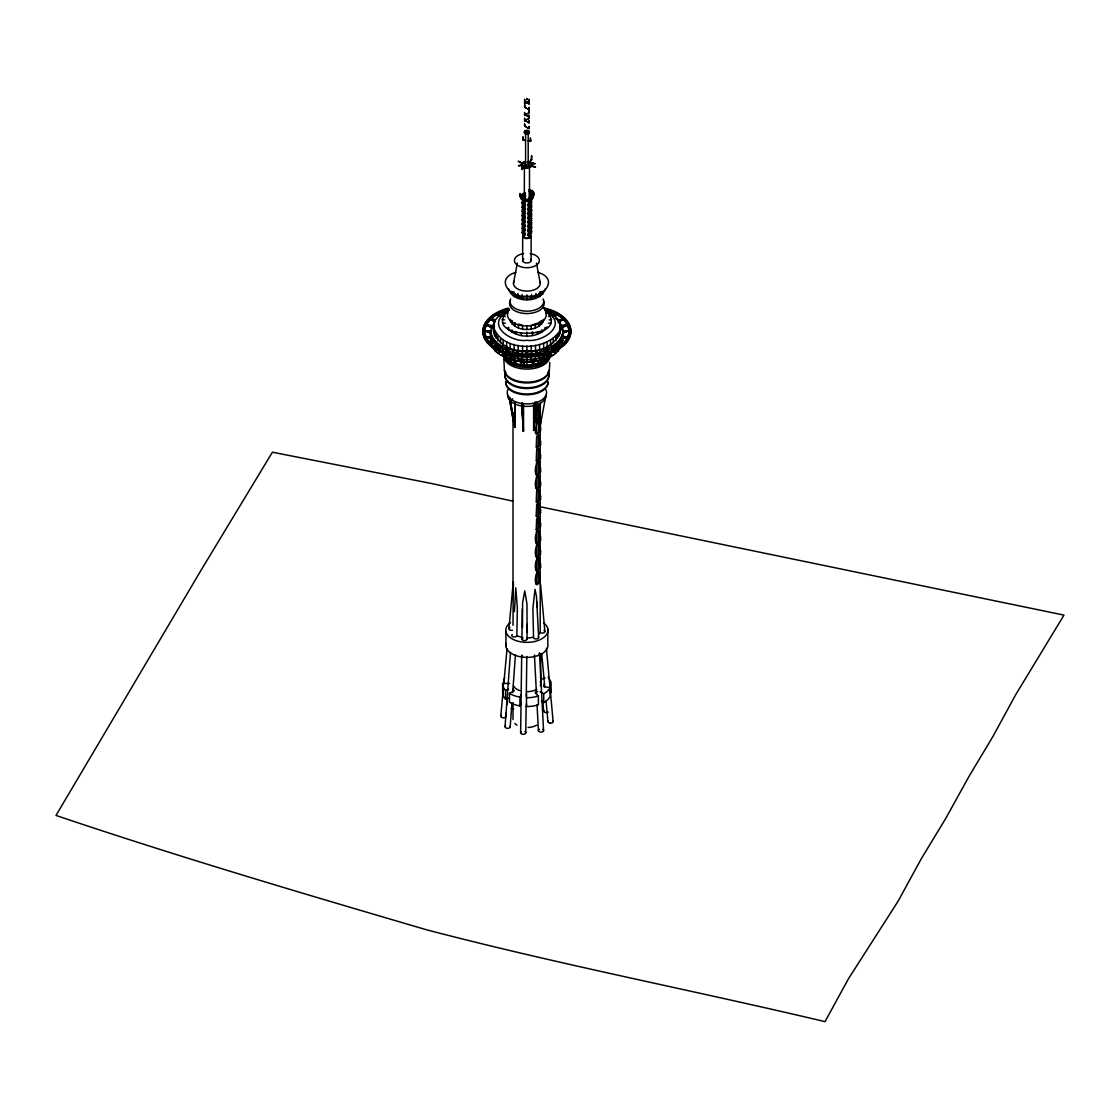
<?xml version="1.0" encoding="UTF-8"?>
<svg xmlns="http://www.w3.org/2000/svg" width="1120" height="1120" viewBox="0 0 1120 1120"><rect width="100%" height="100%" fill="white"/><g stroke="black" fill="none" stroke-linecap="round" stroke-linejoin="round"><path stroke-width="1.5" d="M514.416 611.702L515.76 587.762L517.356 607.866L516.852 635.712L522.984 637.868M513.002 625.324L513.282 581.812L513.464 586.544M527.058 638.918L526.988 604.114L524.776 590.898L522.578 602.882L522.48 627.676M520.632 732.858L521.696 655.074M521.92 639.24L522.326 608.846M525.77 732.634L526.12 706.678M526.274 696.29L526.82 656.474M537.67 691.446L535.136 692.51L538.384 695.996L538.384 704.816A22.372 12.922 0 0 1 526.428 706.51L526.554 693.714M526.428 706.51L526.512 703.864M526.988 631.918L527.254 624.386M549.794 362.46L549.402 369.166A22.512 12.992 0 0 1 526.89 382.158A22.512 12.992 0 0 1 504.378 369.166L503.846 359.1M505.064 726.53L510.482 652.498M510.174 727.09L511.938 702.954M512.694 692.608L515.466 654.668M500.794 716.016L503.37 688.38M503.846 683.2L507.066 648.648M508.928 628.572L513.282 581.812M505.918 716.576L506.24 713.132M507.038 704.494L507.36 701.05M536.914 402.304L533.624 430.374L536.914 402.304A19.236 11.102 0 0 0 545.804 395.612L545.93 395.36A19.236 11.102 0 0 0 545.888 389.606M536.718 402.388L533.834 430.332L533.834 404.628M531.202 159.852L531.664 155.61L531.664 159.964L529.34 162.274A4.914 2.842 0 0 0 528.164 161.994M490.882 331.1L491.19 336.182C485.954 329.084 502.236 319.186 491.092 318.794L490.518 319.354L494.214 322M562.856 333.312L568.554 330.778L562.856 330.778L562.59 336.182C563.892 329.392 561.358 322.322 555.45 318.444M533.022 361.9L532.42 365.344L532.238 361.802M505.414 357.084C511.56 365.344 523.362 366.38 532.882 365.302L533.484 361.872L542.57 359.1L541.226 362.754L546.658 359.282L548.282 356.37M533.904 361.774L533.302 365.204L533.134 361.662M490.994 337.75L490.378 340.48L491.61 345.94L495.264 351.022L498.666 349.888L495.698 343.854L498.316 346.122L501.046 351.932C517.678 362.67 548.142 363.65 558.068 343.854L548.814 349.958L536.2 353.542L535.318 358.652L536.34 360.85L526.89 361.564L517.44 360.85L518.448 358.652L517.566 351.176C507.164 349.398 494.578 344.932 491.19 333.816M540.33 403.06L540.218 425.586L545.93 395.36A18.704 10.808 0 0 1 545.412 398.076L545.3 398.328A18.704 10.808 0 0 1 536.648 404.838L536.242 404.978A18.704 10.808 0 0 1 522.158 406.042L521.71 405.972A18.704 10.808 0 0 1 510.44 400.988L510.216 400.75A18.704 10.808 0 0 1 507.738 395.346M511.532 291.396C515.522 297.78 524.16 298.69 530.992 297.878L531.636 294.518M513.478 283.346L517.3 263.144M525.588 132.636L526.89 131.894L528.192 132.636L528.192 165.298L526.89 166.054L525.588 165.298L525.588 132.636L526.89 133.392L528.192 132.636M544.81 310.436C577.64 322.518 553.098 354.494 526.89 350.434C500.654 354.494 476.126 322.504 508.984 310.422M493.388 331.1L494.536 326.088M544.39 309.358C578.06 341.18 475.72 341.18 509.376 309.358M507.878 389.606L507.85 389.732A19.236 11.102 0 0 0 509.754 398.104L515.004 427.49L515.004 401.8M522.634 359.128L522.158 361.2L522.186 351.708L517.566 351.176M509.25 397.712L513.436 421.442L509.376 397.446M545.216 289.016C540.918 303.52 512.848 303.52 508.55 289.016M509.964 319.48C513.926 332.864 539.84 332.864 543.816 319.48M559.244 336.098L560.378 326.662M495.264 351.022C511.77 366.954 562.24 367.136 562.772 337.75M521.71 405.972L522.396 403.116M522.158 406.042L522.844 403.172M539.35 357.854L540.736 359.786L539.182 358.554L540.666 350.308C549.584 348.04 559.846 343.42 562.59 333.816M544.25 683.872L543.522 686.56L550.088 687.694L550.088 696.528A22.372 12.922 0 0 1 543.718 702.59L541.324 701.162M523.656 361.97L523.558 365.512L523.194 362.096M524.44 360.444L524.342 365.568L523.978 362.152M543.172 356.776L545.146 358.736L542.948 357.49L544.894 351.47M559.188 342.944L556.99 347.676L561.666 338.842L558.348 345.352L562.156 345.94M530.992 297.878L534.828 296.968L536.06 293.468M541.954 359.366L540.596 363.02L540.19 359.548M546.714 355.404L548.926 357.07L546.434 356.132L548.814 347.592M547.484 355.6L549.598 354.536L552.356 348.166L552.356 345.8M486.794 324.562L491.988 327.936L486.5 325.192L492.282 325.402M534.828 296.968L538.118 295.512L539.28 293.02M515.55 354.242L517.034 351.078L517.034 352.968L515.55 354.242L518.126 353.136L518.126 351.246L516.656 354.424M561.484 338.674L567.28 337.008L561.484 338.674L561.484 336.784L566.986 337.638M561.526 336.266L562.898 333.466M548.45 356.118L546.518 358.624M559.86 341.586L561.232 338.884M512.526 689.178L514.374 690.634L509.418 693.392L509.418 702.226A22.358 12.908 0 0 0 519.932 705.908L519.932 697.088L521.248 694.554M519.932 705.908L521.248 703.388M546.784 312.802L548.212 310.436L547.232 310.1M504.714 677.964L503.692 679.658L503.692 684.082M542.234 291.396L538.118 295.512M514.416 357.854L513.03 359.786L514.598 358.554L513.1 350.308M507.276 327.936C516.726 339.066 538.468 338.982 547.19 326.956M493.388 326.662C501.494 352.184 545.09 351.96 559.244 331.66M548.548 356.846L543.256 361.844L532.882 365.302M538.916 634.2L540.302 632.268M522.144 299.25L523.096 298.144M554.75 316.442L556.78 314.342L553.28 315.406M522.116 168.938L526.232 164.822L522.116 169.512L522.116 164.038L522.34 168.714M531.664 159.39L529.34 162.274L531.636 163.996L535.29 163.632L531.636 163.436A4.914 2.842 0 0 1 529.886 166.418A4.914 2.842 0 0 1 524.426 166.628L522.13 164.906L518.49 165.83L522.13 165.466A4.914 2.842 0 0 1 525.616 161.994M532.476 197.092L532.336 193.116L532.476 197.092A5.782 3.346 0 0 1 530.404 200.62A5.782 3.346 0 0 1 523.992 200.858L523.992 197.078L525.588 195.482L523.992 197.456M523.992 198.394L525.588 196.812L523.992 198.772M506.548 352.1L509.39 349.244L509.39 351.134L505.568 351.764L508.41 348.922M546.308 312.326L548.212 310.436M510.594 356.776L508.634 358.736L510.832 357.49L508.886 351.47L498.316 346.122L498.316 343.756M516.082 360.57L515.732 364.07L514.584 360.5M558.32 341.194L563.248 342.846L557.76 341.768L557.76 343.658L558.32 343.084M510.44 400.988L512.722 398.818M524.188 205.982C526.008 202.286 521.444 198.912 522.788 204.932L524.468 205.758L524.468 202.286M524.188 210.224C526.008 206.528 521.444 203.154 522.788 209.16L524.468 210L524.468 206.514M524.188 214.452C526.008 210.77 521.444 207.396 522.788 213.402L524.468 214.242L524.468 210.756M524.188 218.694C526.008 214.998 521.444 211.638 522.788 217.644L524.468 218.484L524.468 214.998M524.188 222.936C526.008 219.24 521.444 215.88 522.788 221.886L524.468 222.726L524.468 219.24M524.188 227.178C526.008 223.482 521.444 220.122 522.788 226.128L524.468 226.968L524.468 223.482M524.188 231.42C526.008 227.724 521.444 224.35 522.788 230.37L524.468 231.21L524.468 227.724M524.188 235.662C526.008 231.966 521.444 228.592 522.788 234.612L524.468 235.452L524.468 231.966M506.73 312.186C485.016 325.136 511.518 342.832 526.89 340.284C542.248 342.832 568.764 325.136 547.05 312.186M515.886 272.342C493.668 278.992 510.944 298.886 526.89 296.058C542.822 298.886 560.112 278.992 537.894 272.342M504.854 357.07L507.052 355.404L504.966 347.592M536.242 406.658C542.346 402.108 533.666 410.802 536.242 403.2M536.242 420.322L538.916 418.866L536.242 420.322L536.242 408.926L538.454 407.26L538.916 432.53C528.71 441.224 543.564 400.764 538.454 432.32L536.242 433.986M536.704 434.182L536.704 409.122L538.916 407.456M536.704 447.86L536.704 436.464L538.916 434.798L538.454 445.998L536.704 447.86L538.916 446.208L538.916 434.798M536.704 461.538L536.704 450.142L538.916 448.476L538.454 459.676L536.704 461.538L538.916 459.872L538.916 448.476M536.242 463.61L538.916 462.154L538.916 473.55C534.044 480.424 534.254 462.084 538.916 462.154M536.242 475.006L538.454 473.354L538.454 461.958M536.242 477.288L538.916 475.832L538.916 487.228C534.044 494.102 534.254 475.762 538.916 475.832M536.242 488.684L538.454 487.032L538.454 475.622M536.704 502.572L536.704 491.162L538.916 489.51L538.454 500.696L536.704 502.572L538.916 500.906L538.916 489.51M536.704 516.236L536.704 504.84L538.454 502.978L538.454 514.374L536.242 516.04L538.916 514.584L538.916 503.188M536.704 529.914L536.704 518.518L538.454 516.656L538.454 528.052L536.242 529.718L538.916 528.262L538.916 516.866M536.242 531.986L538.916 530.53L538.916 541.926C534.044 548.8 534.254 530.474 538.916 530.53M536.242 543.382L538.454 541.73L538.454 530.334M536.242 545.664L538.916 544.208L538.916 555.604C534.044 562.478 534.254 544.138 538.916 544.208M536.242 557.06L538.454 555.408L538.454 544.012M538.916 557.886C534.254 557.816 534.044 576.156 538.916 569.282L538.454 557.69L538.454 569.086L536.242 570.738M538.916 571.564C534.254 571.494 534.044 589.834 538.916 582.96L538.454 571.354L538.454 582.75L536.242 584.416M558.992 321.44L562.688 318.794L563.248 319.354L558.32 322.882L558.32 320.992L563.248 319.354M524.622 103.698L526.428 102.662M529.144 101.094L527.352 102.13L529.144 104.076L529.144 101.808L528.99 103.614M527.352 102.508L529.144 101.472L529.144 99.204L528.99 101.192M524.622 115.038L526.428 114.002L524.622 115.416L524.622 112.434L524.79 114.954M529.144 112.434L527.352 113.848L529.144 112.812L529.144 110.544L528.99 112.532M524.622 120.708L526.428 119.672L524.622 121.086L524.622 118.104L524.79 120.624M529.144 118.104L527.352 119.518L529.144 118.482L528.99 114.954L528.99 118.202M499.044 316.428L497.028 314.328L497.826 313.866L501.844 316.176M497.826 348.334L501.844 346.01L501.844 347.9L497.028 347.872L501.046 345.548M501.06 355.39L503.846 353.78L501.424 345.8M552.72 345.548L556.752 347.872L555.94 348.334L551.922 346.01L551.922 347.9L552.72 347.438M552.72 316.652L556.78 314.342M546.168 313.418L548.338 312.326M561.484 327.292L567.28 325.192L561.778 327.936L561.778 326.046L567.28 325.192M517.72 298.186L519.554 297.304M530.236 235.606A3.472 2.002 0 0 1 528.626 237.86A3.472 2.002 0 0 1 524.426 237.552L524.986 199.136L523.88 198.968A3.472 2.002 0 0 1 524.426 196.546M529.34 197.204L529.9 196.966A3.472 2.002 0 0 1 529.004 199.556A3.472 2.002 0 0 1 524.426 199.374M528.402 202.58L530.404 202.02L530.404 205.506C525.938 209.594 529.676 196.518 528.584 206.318M528.584 202.832L530.404 202.02M528.402 206.066L530.404 205.506M528.402 206.822L530.404 206.262L530.404 209.748C525.938 213.836 529.676 200.76 528.584 210.546M528.584 207.074L530.404 206.262M528.402 210.308L530.404 209.748M528.402 211.064L530.404 210.504L530.404 213.99C525.938 218.078 529.676 205.002 528.584 214.788M528.584 211.302L530.404 210.504M528.402 214.55L530.404 213.99M528.402 215.306L530.404 214.746L530.404 218.232C525.938 222.32 529.676 209.23 528.584 219.03M528.584 215.544L530.404 214.746M528.402 218.792L530.404 218.232M528.402 219.548L530.404 218.988L530.404 222.46C525.938 226.562 529.676 213.472 528.584 223.272M528.584 219.786L530.404 218.988M528.402 223.02L530.404 222.46M528.402 223.776L530.404 223.216L530.404 226.702C525.938 230.804 529.676 217.714 528.584 227.514M528.584 224.028L530.404 223.216M528.402 227.262L530.404 226.702M528.402 228.018L530.404 227.458L530.404 230.944C525.938 235.032 529.676 221.956 528.584 231.756M528.584 228.27L530.404 227.458M528.402 231.504L530.404 230.944M528.402 232.26L530.404 231.7L530.404 235.186C525.938 239.274 529.676 226.198 528.584 235.998M528.584 232.512L530.404 231.7M523.53 235.606A3.472 2.002 0 0 0 523.88 237.132L524.426 237.552M528.402 235.746L530.404 235.186M532.63 324.8L537.684 323.12M498.162 353.206L501.046 351.932M539.756 359.968L545.09 357.616M533.134 364.812L540.19 362.698M509.026 360.066L507.234 357.672M513.786 360.234L514.934 363.804L508.942 360.668L507.71 358.036M505.568 351.764L508.41 350.812M506.548 310.1L505.568 310.436L507.458 312.326M491.092 343.406L496.02 341.768L496.02 343.658L490.518 342.846L495.446 341.194M557.76 320.432L562.688 318.794M544.376 351.134L548.212 351.764L544.376 351.134L544.376 349.244L547.232 352.1M562.856 332.668L568.554 330.778M548.394 316.526L550.802 315.77M508.578 698.208L505.554 699.146L505.554 690.312L508.578 689.374M545.188 677.992L542.178 678.93L540.316 677.474M522.788 204.932L524.468 205.758M522.788 209.16L524.468 210M522.788 213.402L524.468 214.242M522.788 217.644L524.468 218.484M522.788 221.886L524.468 222.726M522.788 226.128L524.468 226.968M522.788 230.37L524.468 231.21M522.788 234.612L524.468 235.452M538.174 636.58A2.59 1.498 0 0 1 536.704 638.918A2.59 1.498 0 0 1 533.526 637.238L526.89 638.218M560.462 341.11L563.402 340.48L559.468 340.48M511.322 292.334L513.926 291.774M513.926 296.506L516.516 295.946M540.666 350.308L531.58 351.708L522.186 351.708M523.992 200.858L521.29 198.828L521.29 195.048L524.37 194.572M529.396 193.788L532.476 193.312M521.29 195.426L524.37 194.95M529.396 194.166L532.476 193.69M521.29 196.364L524.37 195.888M529.396 195.118L532.476 194.642M521.29 196.742L524.37 196.266M529.396 195.496L532.476 195.02M486.794 337.638L492.282 336.784L492.282 338.674L486.5 337.008L491.988 336.154M561.484 325.402L566.986 324.562M495.418 345.352L491.61 345.94L495.866 346.22L492.1 338.842L496.79 347.676L494.592 342.944M537.124 354.424L535.654 351.246L535.654 353.136L538.216 354.242L536.746 351.078M549.15 319.858L551.656 319.48M536.2 353.542L522.186 354.074L508.886 351.47M533.82 359.492L531.076 359.814L531.58 351.708M497.028 347.872L499.702 347.592M490.994 343.21L493.388 343.028M533.484 361.872L520.296 361.872L508.872 358.064M524.44 365.176L532.238 364.952M540.204 428.554L540.778 418.754M540.204 430.836L540.204 442.232M540.204 444.514L540.204 455.91M540.204 458.192L540.204 469.588M540.204 471.87L540.204 483.266M540.204 485.548L540.204 496.944M540.204 499.212L540.204 510.608M540.204 512.89L540.204 524.286M540.204 526.568L540.204 537.964M540.204 540.246L540.204 551.642M540.204 553.924L540.204 565.32M540.204 567.602L540.204 632.464A2.59 1.498 0 0 0 544.096 632.66A2.59 1.498 0 0 0 543.928 630.42M540.204 578.998L540.302 576.87M559.972 343.014L563.248 342.846M557.76 343.658L562.688 343.406M548.394 323.176L550.802 323.176M490.91 333.312L485.226 330.778L490.91 330.778M485.226 331.422L490.91 331.422M562.856 331.422L568.554 331.422M492.996 340.48L490.378 340.48L493.304 341.11M526.316 353.752L527.45 353.752M502.964 323.176L505.372 323.176M505.554 699.146A22.33 12.894 0 0 1 502.642 692.244L502.642 683.41L509.53 683.494M550.298 723.1L550.816 723.114A2.576 1.512 1.7 0 0 552.916 722.26A2.576 1.512 1.7 0 0 552.622 720.734M539.588 294.196L542.766 294.308M522.34 167.076L523.908 167.146M522.34 167.622L523.39 167.664M490.518 342.846L493.808 343.014M526.89 99.12C526.512 96.908 527.268 101.43 526.89 99.218M560.378 343.028L562.772 343.21M516.082 363.72L523.656 365.12M509.754 398.104L509.992 398.328A19.236 11.102 0 0 0 521.584 403.466L522.018 403.536A19.236 11.102 0 0 0 536.508 402.43M523.516 405.454L523.516 431.144L521.584 403.466M533.148 166.824L535.556 167.062L531.146 165.592L533.148 166.25M554.064 347.592L556.752 347.872M551.922 347.9L555.94 348.334M519.946 359.492L522.69 359.814M502.124 319.48L504.616 319.858M522.942 139.594L525.63 140.574L522.942 140.154L522.942 136.752L523.39 139.664M530.824 140.812L528.15 140.966L530.824 141.372L530.376 137.9L530.376 140.742M561.778 336.154L567.28 337.008M486.5 325.192L491.988 326.046L491.988 327.936M517.034 352.968L518.126 353.136M486.5 337.008L492.282 338.674M550.144 723.086L548.912 722.75A2.576 1.512 1.7 0 1 548.184 720.93M512.792 501.13L430.794 483.35L272.398 452.2L201.292 569.856L56 815.444C178.514 856.828 302.498 893.41 426.552 929.782C558.446 964.348 692.384 990.192 825.02 1021.636L848.456 978.782L898.198 901.04L921.396 858.564L945.714 818.496L968.856 776.65L992.936 736.456L1015.672 694.75L1064 615.118L539.672 506.674M539.854 291.774L542.444 292.334M537.264 295.946L539.854 296.506M521.15 324.8L518.42 324.156L518.42 327.936M502.964 315.77L505.372 316.526M520.618 162.652L522.62 163.31L518.21 161.28L520.618 162.078M543.704 307.65L553.644 310.968A43.946 25.368 0 0 1 557.046 349.552A43.946 25.368 0 0 1 490.518 345.352A43.946 25.368 0 0 1 508.326 308.098M490.518 319.354L495.446 320.992M555.1 349.888L558.502 351.022M485.226 330.778L490.91 332.668M530.082 195.202L529.774 191.282L530.082 195.202A5.068 2.926 0 0 1 532.336 196.896M523.992 197.078L523.698 200.718M523.74 203.308L523.74 206.794M523.74 207.55L523.74 211.036M523.74 211.792L523.74 215.278M523.74 216.034L523.74 219.506M523.74 220.262L523.74 223.748M523.74 224.504L523.74 227.99M523.74 228.746L523.74 232.232M555.604 353.206L552.734 351.932L555.45 346.122L555.45 343.756M508.676 357.616L514.01 359.968M536.704 436.464L536.242 447.664M536.704 450.142L536.242 461.328M536.704 491.162L536.242 502.362M536.704 504.84L536.242 516.04M536.704 518.518L536.242 529.718M506.282 355.6L503.846 353.78M505.442 312.326L507.598 313.418M524.622 101.094L526.428 102.13L524.622 104.076L524.622 101.808L524.79 103.614M527.352 102.662L529.144 103.698M526.428 102.508L524.622 101.472L524.622 99.204L524.79 101.192M524.622 106.764L526.428 108.178L524.622 107.142L524.622 104.874L524.79 106.862M529.144 109.368L527.352 108.71L529.144 109.746L528.99 107.394L528.99 109.284M524.622 114.324L526.428 115.738L524.622 114.702M529.144 116.928L527.352 115.892L529.144 117.306M524.622 119.994L526.428 121.408L524.622 120.372M529.144 122.598L527.352 121.94L529.144 122.976L528.99 120.624L528.99 122.514M524.622 125.664L526.428 127.078L524.622 126.042L524.622 123.774L524.79 125.762M529.144 128.282L527.352 127.61L529.144 128.66L528.99 126.294L528.99 128.184M497.028 314.328L501.046 316.638M549.92 353.78L552.706 355.39M501.046 347.438L501.844 347.9M540.12 691.628L543.718 693.77L543.718 702.59M491.092 318.794L494.788 321.44M522.788 201.446L524.188 202.496M522.788 205.688L524.188 206.738M522.788 209.916L524.188 210.98M522.788 214.158L524.188 215.208M522.788 218.4L524.188 219.45M522.788 222.642L524.188 223.692M522.788 226.884L524.188 227.934M522.788 231.126L524.188 232.176M536.746 352.968L538.216 354.242M545.356 348.922L548.212 351.764M530.684 298.144L531.636 299.25M548.212 677.054L551.04 682.15L551.138 692.776L550.508 689.206M522.13 165.466L524.426 167.188A4.914 2.842 0 0 0 529.886 166.992A4.914 2.842 0 0 0 531.636 163.996L529.34 161.714A4.914 2.842 0 0 0 528.164 161.42M521.29 195.048L521.444 199.024M521.444 198.184L523.698 199.878A5.124 2.954 0 0 0 522.102 201.082L522.564 201.18A4.662 2.688 0 0 1 524.02 200.074A5.782 3.346 0 0 0 530.404 199.766A5.782 3.346 0 0 0 532.476 196.252M514.766 427.266L514.766 403.284M532.322 331.758L533.302 333.284M491.862 337.526L493.22 340.228M535.332 402.122L536.648 404.838M534.926 402.262L536.242 404.978M514.5 293.02L515.648 295.512M539.476 729.358A2.576 1.512 1.7 0 0 538.734 731.29A2.576 1.512 1.7 0 0 541.926 732.032L542.528 731.85A2.576 1.512 1.7 0 0 543.564 730.478L543.396 730.1A2.576 1.512 1.7 0 0 542.626 729.456M507.052 355.404L507.332 356.132M517.72 293.468L518.938 296.968M561.666 328.076L562.59 330.75L562.59 328.384M514.15 360.402L515.312 363.972M560.378 331.1L559.818 324.156M531.132 359.128L531.608 361.2M540.302 426.44L540.778 428.512M540.302 428.722L540.778 430.794M540.302 440.118L540.778 442.19M540.302 442.4L540.778 444.472M540.302 453.796L540.778 455.868M540.302 456.078L540.778 458.15M540.302 467.474L540.778 469.546M540.302 469.742L540.778 471.828M540.302 481.138L540.778 483.224M540.302 483.42L540.778 485.492M540.302 494.816L540.778 496.888M540.302 497.098L540.778 499.17M540.302 508.494L540.778 510.566M540.302 510.776L540.778 512.848M540.302 522.172L540.778 524.244M540.302 524.454L540.778 526.526M540.302 535.85L540.778 537.922M540.302 538.132L540.778 540.204M540.302 549.528L540.778 551.6M540.302 551.796L540.778 553.882M540.302 563.192L540.778 565.278M540.302 565.474L540.778 567.546M536.466 263.144L540.302 283.346M522.144 294.518L522.774 297.878M509.992 398.328L515.004 427.49M540.582 584.486L544.88 631.414M546.42 648.312L553.112 721.476M541.744 653.856L544.768 686.91M546.042 700.826L547.946 721.7M533.54 637.21L532.882 608.426L535.024 589.358L536.466 596.428L538.65 637.294M542.822 700.938L543.62 711.158M522.018 403.536L523.516 431.144M521.794 403.522L523.292 431.13L523.292 405.426M539.476 652.988L543.564 730.478M534.422 655.018L536.508 694.582M537.054 704.9L538.412 730.702M536.774 601.622L536.942 607.404M560.154 339.052L560.154 341.418M559.818 329.154L559.818 333.606M557.564 333.998L557.564 338.436M555.898 336.322L555.898 340.774M553.238 338.324L553.238 342.776M550.578 340.326L550.578 344.778M547.834 628.908L547.834 643.93A21.07 12.166 0 0 1 526.372 657.384A21.07 12.166 0 0 1 506.072 643.342M547.106 341.866L547.106 346.304M545.09 327.376L545.09 329.896M543.634 343.406L543.634 347.844M543.228 319.48L543.228 322M542.766 358.414L542.766 361.564M541.744 329.882L541.744 332.402M541.548 324.366L541.548 320.586L538.846 322.602L538.846 326.382M540.778 653.968L540.778 683.69M540.302 403.186L540.218 425.586M539.602 344.372L539.602 348.81M538.454 407.26L538.454 418.656M538.118 360.472L538.118 363.622M537.39 331.814L537.39 334.334M536.704 403.396L536.704 406.854M536.704 463.82L536.704 475.216M536.704 477.498L536.704 488.894M536.704 532.196L536.704 584.626M535.556 345.338L535.556 349.776M535.346 324.156L535.346 327.936M533.624 404.684L533.624 430.374M532.322 333.018L532.322 335.538M531.272 325.136L531.272 328.916M531.216 345.674L531.216 350.112M530.978 199.486L530.558 203.07L530.558 199.584M531.132 236.124L531.132 260.512M530.04 201.852L530.04 205.338M530.04 206.094L530.04 209.58M530.04 210.336L530.04 213.822M530.04 214.578L530.04 218.064M530.04 218.82L530.04 222.306M530.04 223.062L530.04 226.548M530.04 227.304L530.04 230.79M530.04 231.546L530.04 235.032M529.494 167.02L529.494 197.96M527.45 351.862L527.45 355.152L526.316 355.152L526.316 351.862M526.89 294.882L526.89 298.2M526.89 298.438L526.89 299.6M526.89 325.458L526.89 329.252M526.89 332.178L526.89 335.958M526.89 345.996L526.89 350.434M526.89 351.89L526.89 365.358M524.426 166.628L524.286 197.96M523.88 200.704L523.88 237.132M523.222 201.334L523.222 204.82M523.222 205.576L523.222 209.062M523.222 209.818L523.222 213.304M523.222 214.06L523.222 217.546M523.222 218.302L523.222 221.788M523.222 222.544L523.222 226.03M523.222 226.786L523.222 230.272M523.222 231.028L523.222 234.5M523.082 405.384L523.082 431.074M522.648 236.124L522.648 260.512M522.508 325.136L522.508 328.916M522.55 345.674L522.55 350.112M521.444 333.018L521.444 335.538M521.066 361.76L521.066 364.91M518.21 345.338L518.21 349.776M516.376 331.814L516.376 334.334M514.92 322.602L514.92 326.382M514.178 344.372L514.178 348.81M513.464 412.734L513.436 421.442M513.002 413.504L513.002 595.196M513.002 702.632L513.002 719.488M512.232 320.586L512.232 324.366M512.022 329.882L512.022 332.402M511 358.414L511 361.564M510.538 319.48L510.538 322M510.132 343.406L510.132 347.844M509.502 357.28L509.502 360.43M508.676 327.376L508.676 329.896M506.674 341.866L506.674 346.304M505.932 631.484L505.932 646.506M503.202 340.326L503.202 344.778M500.542 338.324L500.542 342.776M497.882 336.322L497.882 340.774M496.202 333.998L496.202 338.436M494.536 331.66L494.536 336.098M493.962 324.156L493.962 328.594M493.962 329.154L493.962 333.606M493.612 339.052L493.612 341.418M492.1 325.724L492.1 328.076M524.818 731.584A2.59 1.526 1.8 0 1 525.224 733.74A2.59 1.526 1.8 0 1 521.57 733.894A2.59 1.526 1.8 0 1 521.178 731.752M526.904 638.54A2.59 1.498 0 0 1 525.826 640.36A2.59 1.498 0 0 1 522.536 640.066A2.59 1.498 0 0 1 522.466 638.148M522.648 656.082A2.59 1.498 0 0 1 522.186 655.802M510.034 726.306A2.59 1.526 1.8 0 1 508.956 728.14A2.59 1.526 1.8 0 1 505.666 727.776A2.59 1.526 1.8 0 1 505.61 725.816M516.852 635.712A2.59 1.498 0 0 1 513.254 636.86A2.59 1.498 0 0 1 512.274 634.564M505.918 716.184A2.59 1.526 1.8 0 1 502.628 717.738A2.59 1.526 1.8 0 1 501.34 715.302M512.428 630.196A2.59 1.498 0 0 1 509.614 629.832A2.59 1.498 0 0 1 509.11 628.194M509.46 627.858A2.59 1.498 0 0 1 509.95 627.592M513.786 708.764A2.59 1.526 1.8 0 1 511.238 708.484M545.594 311.864A19.362 11.186 0 0 1 526.89 325.948A19.362 11.186 0 0 1 508.172 311.864M548.226 712.04A2.59 1.526 1.7 0 1 544.866 712.32A2.59 1.526 1.7 0 1 543.83 710.388M543.55 301.014A17.248 9.954 0 0 1 526.89 313.558A17.248 9.954 0 0 1 510.216 301.014M543.158 298.928A16.842 9.73 0 0 1 526.89 311.164A16.842 9.73 0 0 1 510.622 298.928M528.164 162.554A4.914 2.842 0 0 1 530.922 166.936A4.914 2.842 0 0 1 522.858 166.936A4.914 2.842 0 0 1 525.616 162.554M539.462 653.366A2.59 1.498 0 0 1 539.28 653.744M550.088 687.694A22.372 12.922 0 0 1 543.718 693.77M505.554 690.312A22.33 12.894 0 0 1 502.642 683.41M536.704 689.36A13.888 8.022 0 0 1 526.89 691.698M519.946 690.634A13.888 8.022 0 0 1 513.464 685.762M540.302 681.604A13.888 8.022 0 0 1 540.302 685.762M538.384 695.996A22.372 12.922 0 0 1 526.428 697.69M519.932 697.088A22.358 12.908 0 0 1 509.418 693.392M543.914 623.028A21.07 12.166 0 0 1 540.736 639.366A21.07 12.166 0 0 1 512.274 638.96A21.07 12.166 0 0 1 510.496 622.552M536.704 725.158A13.888 8.022 0 0 1 528.094 727.482M517.062 725.158A13.888 8.022 0 0 1 514.85 723.492M521.29 198.828A5.782 3.346 0 0 1 525.392 194.74M528.192 163.996A2.604 1.498 0 0 1 528.878 166.264A2.604 1.498 0 0 1 524.888 166.264A2.604 1.498 0 0 1 525.588 163.996M529.144 197.218A2.604 1.498 0 0 1 526.89 199.472A2.604 1.498 0 0 1 524.636 197.218M549.248 356.692A23.142 13.37 0 0 1 526.89 366.59A23.142 13.37 0 0 1 504.532 356.692M550.004 355.754A23.114 13.342 0 0 1 526.89 369.096A23.114 13.342 0 0 1 503.762 355.754M549.934 355.236A23.142 13.356 0 0 1 526.89 367.43A23.142 13.356 0 0 1 503.832 355.236M549.332 370.006A22.442 12.964 0 0 1 526.89 382.956A22.442 12.964 0 0 1 504.448 370.006M548.142 371.742A22.008 12.712 0 0 1 526.89 387.73A22.008 12.712 0 0 1 505.624 371.742M548.072 372.582A21.924 12.656 0 0 1 526.89 388.528A21.924 12.656 0 0 1 505.708 372.582M548.156 381.71A21.266 12.278 0 0 1 526.89 393.988A21.266 12.278 0 0 1 505.624 381.71M548.058 382.55A21.168 12.222 0 0 1 526.89 394.772A21.168 12.222 0 0 1 505.722 382.55M539.84 281.344A13.412 7.742 0 0 1 526.89 291.088A13.412 7.742 0 0 1 513.926 281.344M530.558 234.906A4.242 2.45 0 0 1 529.312 238.126A4.242 2.45 0 0 1 523.642 237.706A4.242 2.45 0 0 1 523.894 234.402M530.558 259.294A4.242 2.45 0 0 1 529.312 262.528A4.242 2.45 0 0 1 523.642 262.094A4.242 2.45 0 0 1 523.894 258.79M555.128 312.228A43.946 25.368 0 0 1 558.852 349.076A43.946 25.368 0 0 1 494.914 349.076A43.946 25.368 0 0 1 498.638 312.228M500.136 311.528A43.946 25.368 0 0 1 508.326 308.672M543.704 308.224A43.946 25.368 0 0 1 553.644 311.528M547.904 310.66A42.028 24.262 0 0 1 560.224 346.43M559.09 347.256A42.028 24.262 0 0 1 540.036 354.704M536.998 355.208A42.028 24.262 0 0 1 532.378 355.726M521.402 355.726A42.028 24.262 0 0 1 516.782 355.208M513.744 354.704A42.028 24.262 0 0 1 510.804 354.074M509.138 353.654A42.028 24.262 0 0 1 494.69 347.256M493.542 346.43A42.028 24.262 0 0 1 488.068 340.956M487.102 339.472A42.028 24.262 0 0 1 509.138 309.68M544.628 309.106A42.028 24.262 0 0 1 559.846 346.15A42.028 24.262 0 0 1 493.92 346.15A42.028 24.262 0 0 1 509.138 309.106M530.11 253.554A12.474 7.21 0 0 1 537.11 264.642A12.474 7.21 0 0 1 516.67 264.642A12.474 7.21 0 0 1 523.656 253.554M524.02 204.302A4.662 2.688 0 0 0 522.564 205.422L522.102 205.324A5.124 2.954 0 0 1 523.698 204.092M530.572 204.792A4.662 2.688 0 0 1 531.496 206.08L531.93 206.024A5.124 2.954 0 0 0 529.928 204.064M529.928 199.822A5.124 2.954 0 0 1 531.93 201.782L531.496 201.838A4.662 2.688 0 0 0 530.572 200.55M523.698 208.334A5.124 2.954 0 0 0 522.102 209.566L522.564 209.664A4.662 2.688 0 0 1 524.02 208.544M529.928 208.306A5.124 2.954 0 0 1 531.93 210.252L531.496 210.322A4.662 2.688 0 0 0 530.572 209.034M523.698 212.576A5.124 2.954 0 0 0 522.102 213.808L522.564 213.892A4.662 2.688 0 0 1 524.02 212.786M529.928 212.548A5.124 2.954 0 0 1 531.93 214.494L531.496 214.564A4.662 2.688 0 0 0 530.572 213.276M523.698 216.818A5.124 2.954 0 0 0 522.102 218.036L522.564 218.134A4.662 2.688 0 0 1 524.02 217.028M529.928 216.79A5.124 2.954 0 0 1 531.93 218.736L531.496 218.806A4.662 2.688 0 0 0 530.572 217.518M523.698 221.06A5.124 2.954 0 0 0 522.102 222.278L522.564 222.376A4.662 2.688 0 0 1 524.02 221.27M529.928 221.032A5.124 2.954 0 0 1 531.93 222.978L531.496 223.048A4.662 2.688 0 0 0 530.572 221.76M523.698 225.302A5.124 2.954 0 0 0 522.102 226.52L522.564 226.618A4.662 2.688 0 0 1 524.02 225.512M529.928 225.274A5.124 2.954 0 0 1 531.93 227.22L531.496 227.276A4.662 2.688 0 0 0 530.572 226.002M523.698 229.544A5.124 2.954 0 0 0 522.102 230.762L522.564 230.86A4.662 2.688 0 0 1 524.02 229.754M529.928 229.502A5.124 2.954 0 0 1 531.93 231.462L531.496 231.518A4.662 2.688 0 0 0 530.572 230.23M521.29 197.974A5.782 3.346 0 0 1 525.392 193.886M532.476 196.532A5.782 3.346 0 0 1 530.404 200.046A5.782 3.346 0 0 1 523.992 200.284M521.29 198.254A5.782 3.346 0 0 1 525.392 194.166M530.082 193.788A5.068 2.926 0 0 1 532.336 195.482M530.082 193.494A5.068 2.926 0 0 1 532.336 195.202M530.082 194.348A5.068 2.926 0 0 1 532.336 196.042M530.082 194.628A5.068 2.926 0 0 1 532.336 196.336M532.476 195.398A5.782 3.346 0 0 1 530.404 198.912A5.782 3.346 0 0 1 523.992 199.15M521.29 197.12A5.782 3.346 0 0 1 525.392 193.032M532.476 195.678A5.782 3.346 0 0 1 530.404 199.192A5.782 3.346 0 0 1 523.992 199.444M521.29 197.414A5.782 3.346 0 0 1 525.392 193.312M523.698 200.158A5.068 2.926 0 0 1 521.444 198.464M523.698 199.024A5.068 2.926 0 0 1 521.444 197.33M523.698 199.304A5.068 2.926 0 0 1 521.444 197.61M528.626 191.758A6.72 3.878 0 0 1 533.596 195.51L534.058 195.51A7.182 4.144 0 0 0 530.474 191.912M528.626 189.868A6.72 3.878 0 0 1 533.596 193.62L534.058 193.62A7.182 4.144 0 0 0 530.474 190.022M522.13 164.906A4.914 2.842 0 0 1 525.616 161.42M526.26 132.538L527.534 132.636L526.26 132.538M525.154 197.358L525.028 197.624A7.182 4.144 0 0 1 519.708 193.62L520.17 193.62A6.72 3.878 0 0 0 525.154 197.358M525.154 199.248L525.028 199.514A7.182 4.144 0 0 1 519.708 195.51L520.17 195.51A6.72 3.878 0 0 0 525.154 199.248M525.098 204.694L524.93 204.932A5.124 2.954 0 0 1 521.766 202.608L522.256 202.552A4.662 2.688 0 0 0 525.098 204.694M525.098 208.936L524.93 209.174A5.124 2.954 0 0 1 521.766 206.836L522.256 206.794A4.662 2.688 0 0 0 525.098 208.936M525.098 213.178L524.93 213.416A5.124 2.954 0 0 1 521.766 211.078L522.256 211.036A4.662 2.688 0 0 0 525.098 213.178M525.098 217.406L524.93 217.658A5.124 2.954 0 0 1 521.766 215.32L522.256 215.278A4.662 2.688 0 0 0 525.098 217.406M525.098 221.648L524.93 221.9A5.124 2.954 0 0 1 521.766 219.562L522.256 219.52A4.662 2.688 0 0 0 525.098 221.648M525.098 225.89L524.93 226.142A5.124 2.954 0 0 1 521.766 223.804L522.256 223.762A4.662 2.688 0 0 0 525.098 225.89M525.098 230.132L524.93 230.37A5.124 2.954 0 0 1 521.766 228.046L522.256 228.004A4.662 2.688 0 0 0 525.098 230.132M525.098 234.374L524.93 234.612A5.124 2.954 0 0 1 521.766 232.288L522.256 232.246A4.662 2.688 0 0 0 525.098 234.374M530.978 203.728L530.558 207.312L530.978 203.728M530.978 207.956L530.558 211.554L530.978 207.956M530.978 212.198L530.558 215.796L530.978 212.198M530.978 216.44L530.558 220.024L530.978 216.44M530.978 220.682L530.558 224.266L530.978 220.682M530.978 224.924L530.558 228.508L530.978 224.924M530.978 229.166L530.558 232.75L530.978 229.166M531.608 203.294L531.188 203.224A4.662 2.688 0 0 1 527.492 204.862L527.562 205.114A5.124 2.954 0 0 0 531.608 203.294M531.608 207.536L531.188 207.466A4.662 2.688 0 0 1 527.492 209.104L527.562 209.356A5.124 2.954 0 0 0 531.608 207.536M531.608 211.778L531.188 211.708A4.662 2.688 0 0 1 527.492 213.346L527.562 213.598A5.124 2.954 0 0 0 531.608 211.778M531.608 216.02L531.188 215.936A4.662 2.688 0 0 1 527.492 217.588L527.562 217.84A5.124 2.954 0 0 0 531.608 216.02M531.608 220.262L531.188 220.178A4.662 2.688 0 0 1 527.492 221.83L527.562 222.082A5.124 2.954 0 0 0 531.608 220.262M531.608 224.504L531.188 224.42A4.662 2.688 0 0 1 527.492 226.072L527.562 226.324A5.124 2.954 0 0 0 531.608 224.504M531.608 228.746L531.188 228.662A4.662 2.688 0 0 1 527.492 230.314L527.562 230.566A5.124 2.954 0 0 0 531.608 228.746M531.608 232.988L531.188 232.904A4.662 2.688 0 0 1 527.492 234.556L527.562 234.808A5.124 2.954 0 0 0 531.608 232.988M533.47 163.254L531.146 162.75L533.47 163.254M522.62 165.592L520.31 165.088L522.62 165.592M525.14 133.644A2.464 1.414 0 0 0 529.256 133.014A2.464 1.414 0 0 0 526.246 131.264A2.464 1.414 0 0 0 525.14 133.644M525.658 133.49A2.464 1.414 0 0 0 529.34 132.258A2.464 1.414 0 0 0 525.658 131.026A2.464 1.414 0 0 0 525.658 133.49M525.14 132.706A2.464 1.414 0 0 0 529.256 132.062A2.464 1.414 0 0 0 526.246 130.326A2.464 1.414 0 0 0 525.14 132.706"/></g></svg>
